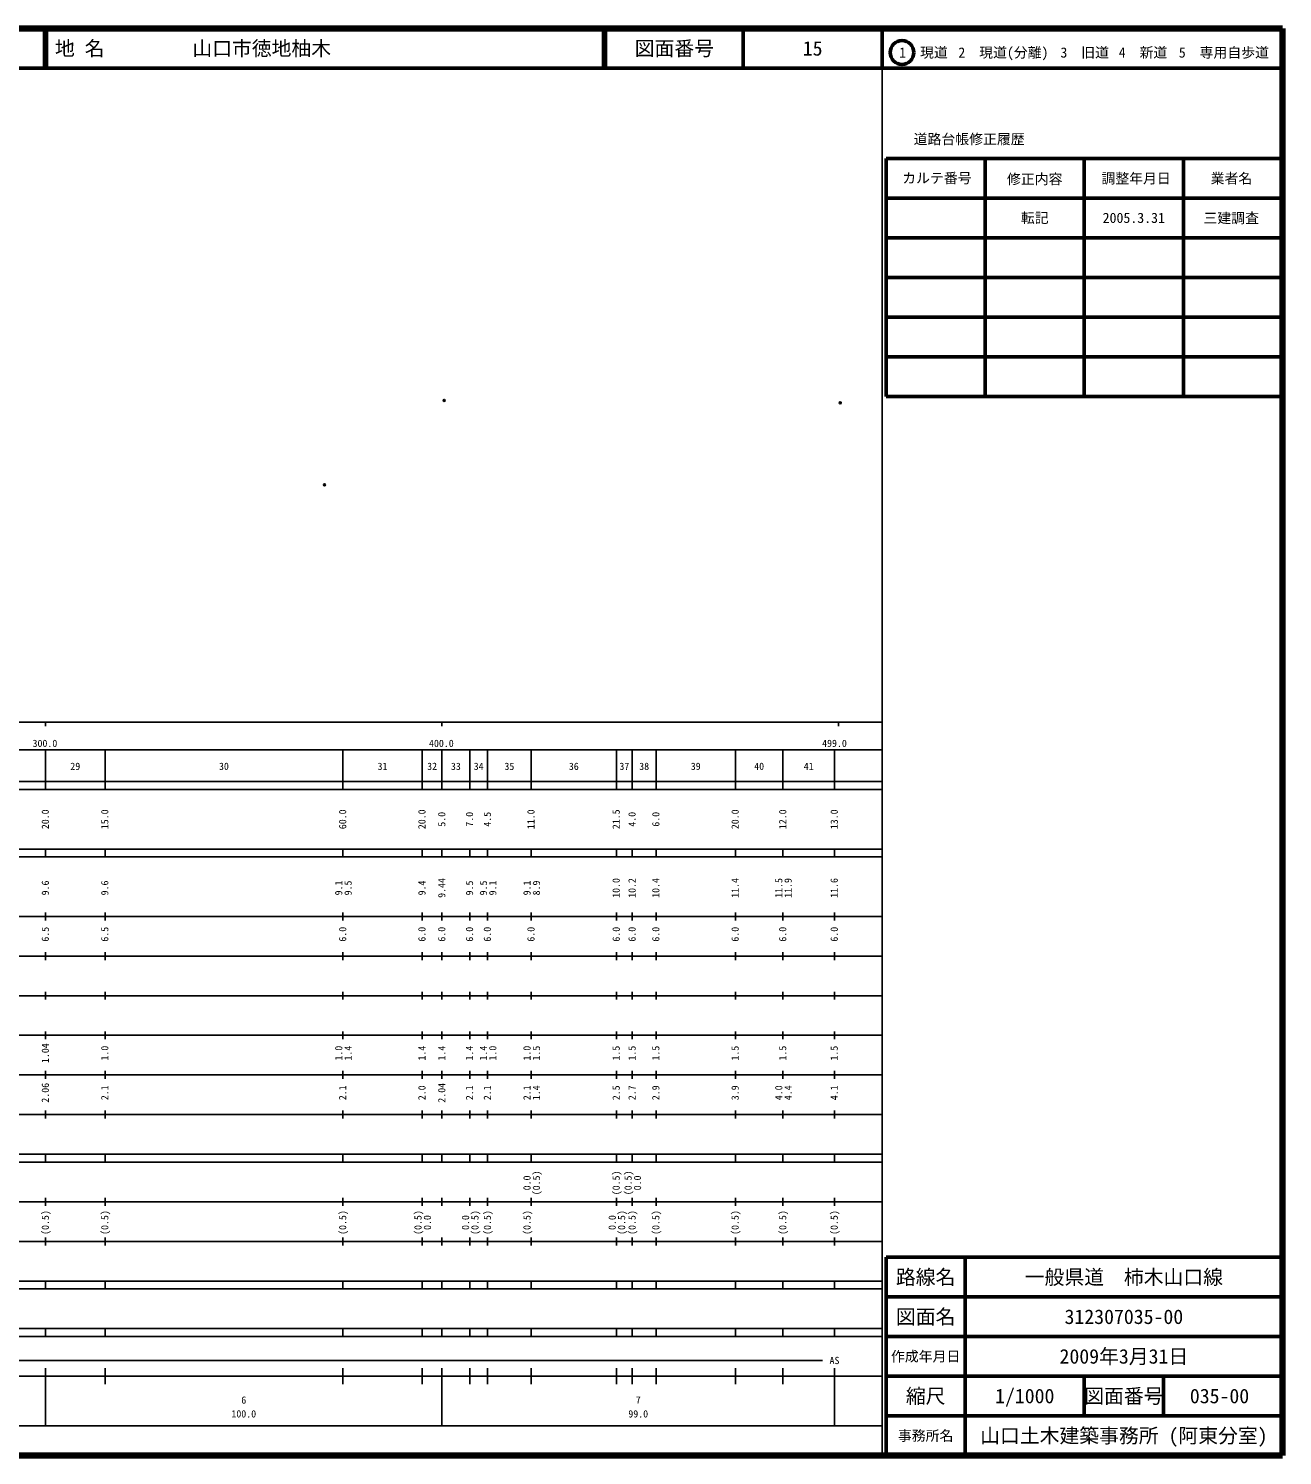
# Model space of a CAD drawing. Units: millimetres on the paper. Extents: x 40 to 680, y 20 to 380.
# Drawn here: x 363.7 to 680, y 20 to 380 of the extents above; entities that cross this region are included whole.
import ezdxf
from ezdxf.enums import TextEntityAlignment as Align

# ---------------------------------------------------------------- set-up
doc = ezdxf.new("R2010")
doc.units = ezdxf.units.MM
doc.header["$PDMODE"] = 32
doc.header["$PDSIZE"] = 0.5
doc.layers.add('M-OTRS', color=6, linetype='Continuous')
doc.layers.add('M-TTL-TXT', color=7, linetype='Continuous')
for name, color, linetype, lineweight in [('M-TTL', 2, 'Continuous', 140), ('M-TTL-BAND', 7, 'Continuous', 25), ('M-TTL-FRAM', 2, 'Continuous', 50), ('M-TTL-LINE', 7, 'Continuous', 50)]:
    doc.layers.add(name, color=color, linetype=linetype, lineweight=lineweight)
doc.styles.add('ＭＳ ゴシック', font='')
doc.styles.get('ＭＳ ゴシック').set_extended_font_data('MS Gothic')

msp = doc.modelspace()

# ---------------------------------------------------------------- linework, layer by layer
at = {"layer": 'M-OTRS'}
for p in [(468.581, 286.177), (568.472, 285.592), (438.36, 264.857)]:
    msp.add_point(p, dxfattribs=at)
at = {"layer": 'M-TTL'}
for p, q in [((680, 380), (40, 380)), ((680, 20), (680, 380)), ((40, 20), (680, 20))]:
    msp.add_line(p, q, dxfattribs=at)
at = {"layer": 'M-TTL-BAND'}
for p, q in [((579, 20), (579, 370)), ((40, 205), (579, 205)), ((368, 205), (368, 204)), ((468, 205), (468, 204)), ((568, 205), (568, 204)), ((68, 198), (579, 198)), ((368, 188), (368, 198)), ((383, 188), (383, 198)), ((443, 188), (443, 198)), ((463, 188), (463, 198)), ((468, 188), (468, 198)), ((475, 188), (475, 198)), ((479.5, 188), (479.5, 198)), ((490.5, 188), (490.5, 198)), ((512, 188), (512, 198)), ((516, 188), (516, 198)), ((522, 188), (522, 198)), ((542, 188), (542, 198)), ((554, 188), (554, 198)), ((567, 188), (567, 198)), ((40, 190), (579, 190)), ((40, 188), (579, 188)), ((40, 173), (579, 173)), ((368, 171), (368, 173)), ((383, 171), (383, 173)), ((443, 171), (443, 173)), ((463, 171), (463, 173)), ((468, 171), (468, 173)), ((475, 171), (475, 173)), ((479.5, 171), (479.5, 173)), ((490.5, 171), (490.5, 173)), ((512, 171), (512, 173)), ((516, 171), (516, 173)), ((522, 171), (522, 173)), ((542, 171), (542, 173)), ((554, 171), (554, 173)), ((567, 171), (567, 173)), ((40, 171), (579, 171)), ((40, 156), (579, 156)), ((368, 155), (368, 157)), ((383, 155), (383, 157)), ((443, 155), (443, 157)), ((463, 155), (463, 157)), ((468, 155), (468, 157)), ((475, 155), (475, 157)), ((479.5, 155), (479.5, 157)), ((490.5, 155), (490.5, 157)), ((512, 155), (512, 157)), ((516, 155), (516, 157)), ((522, 155), (522, 157)), ((542, 155), (542, 157)), ((554, 155), (554, 157)), ((567, 155), (567, 157)), ((46, 146), (579, 146)), ((368, 145), (368, 147)), ((383, 145), (383, 147)), ((443, 145), (443, 147)), ((463, 145), (463, 147)), ((468, 145), (468, 147)), ((475, 145), (475, 147)), ((479.5, 145), (479.5, 147)), ((490.5, 145), (490.5, 147)), ((512, 145), (512, 147)), ((516, 145), (516, 147)), ((522, 145), (522, 147)), ((542, 145), (542, 147)), ((554, 145), (554, 147)), ((567, 145), (567, 147)), ((368, 135), (368, 137)), ((383, 135), (383, 137)), ((443, 135), (443, 137)), ((463, 135), (463, 137)), ((468, 135), (468, 137)), ((475, 135), (475, 137)), ((479.5, 135), (479.5, 137)), ((490.5, 135), (490.5, 137)), ((512, 135), (512, 137)), ((516, 135), (516, 137)), ((522, 135), (522, 137)), ((542, 135), (542, 137)), ((554, 135), (554, 137)), ((567, 135), (567, 137)), ((52, 136), (579, 136)), ((46, 126), (579, 126)), ((368, 125), (368, 127)), ((383, 125), (383, 127)), ((443, 125), (443, 127)), ((463, 125), (463, 127)), ((468, 125), (468, 127)), ((475, 125), (475, 127)), ((479.5, 125), (479.5, 127)), ((490.5, 125), (490.5, 127)), ((512, 125), (512, 127)), ((516, 125), (516, 127)), ((522, 125), (522, 127)), ((542, 125), (542, 127)), ((554, 125), (554, 127)), ((567, 125), (567, 127)), ((52, 116), (579, 116)), ((368, 115), (368, 117)), ((383, 115), (383, 117)), ((443, 115), (443, 117)), ((463, 115), (463, 117)), ((468, 115), (468, 117)), ((475, 115), (475, 117)), ((479.5, 115), (479.5, 117)), ((490.5, 115), (490.5, 117)), ((512, 115), (512, 117)), ((516, 115), (516, 117)), ((522, 115), (522, 117)), ((542, 115), (542, 117)), ((554, 115), (554, 117)), ((567, 115), (567, 117)), ((46, 106), (579, 106)), ((368, 105), (368, 107)), ((383, 105), (383, 107)), ((443, 105), (443, 107)), ((463, 105), (463, 107)), ((468, 105), (468, 107)), ((475, 105), (475, 107)), ((479.5, 105), (479.5, 107)), ((490.5, 105), (490.5, 107)), ((512, 105), (512, 107)), ((516, 105), (516, 107)), ((522, 105), (522, 107)), ((542, 105), (542, 107)), ((554, 105), (554, 107)), ((567, 105), (567, 107)), ((40, 96), (579, 96)), ((40, 94), (579, 94)), ((368, 94), (368, 96)), ((383, 94), (383, 96)), ((443, 94), (443, 96)), ((463, 94), (463, 96)), ((468, 94), (468, 96)), ((475, 94), (475, 96)), ((479.5, 94), (479.5, 96)), ((490.5, 94), (490.5, 96)), ((512, 94), (512, 96)), ((516, 94), (516, 96)), ((522, 94), (522, 96)), ((542, 94), (542, 96)), ((554, 94), (554, 96)), ((567, 94), (567, 96)), ((49, 84), (579, 84)), ((368, 83), (368, 85)), ((383, 83), (383, 85)), ((443, 83), (443, 85)), ((463, 83), (463, 85)), ((468, 83), (468, 85)), ((475, 83), (475, 85)), ((479.5, 83), (479.5, 85)), ((490.5, 83), (490.5, 85)), ((512, 83), (512, 85)), ((516, 83), (516, 85)), ((522, 83), (522, 85)), ((542, 83), (542, 85)), ((554, 83), (554, 85)), ((567, 83), (567, 85)), ((40, 74), (579, 74)), ((368, 73), (368, 75)), ((383, 73), (383, 75)), ((443, 73), (443, 75)), ((463, 73), (463, 75)), ((468, 73), (468, 75)), ((475, 73), (475, 75)), ((479.5, 73), (479.5, 75)), ((490.5, 73), (490.5, 75)), ((512, 73), (512, 75)), ((516, 73), (516, 75)), ((522, 73), (522, 75)), ((542, 73), (542, 75)), ((554, 73), (554, 75)), ((567, 73), (567, 75)), ((40, 64), (579, 64)), ((40, 62), (579, 62)), ((368, 62), (368, 64)), ((383, 62), (383, 64)), ((443, 62), (443, 64)), ((463, 62), (463, 64)), ((468, 62), (468, 64)), ((475, 62), (475, 64)), ((479.5, 62), (479.5, 64)), ((490.5, 62), (490.5, 64)), ((512, 62), (512, 64)), ((516, 62), (516, 64)), ((522, 62), (522, 64)), ((542, 62), (542, 64)), ((554, 62), (554, 64)), ((567, 62), (567, 64)), ((40, 52), (579, 52)), ((368, 50), (368, 52)), ((383, 50), (383, 52)), ((443, 50), (443, 52)), ((463, 50), (463, 52)), ((468, 50), (468, 52)), ((475, 50), (475, 52)), ((479.5, 50), (479.5, 52)), ((490.5, 50), (490.5, 52)), ((512, 50), (512, 52)), ((516, 50), (516, 52)), ((522, 50), (522, 52)), ((542, 50), (542, 52)), ((554, 50), (554, 52)), ((567, 50), (567, 52)), ((40, 50), (579, 50)), ((71, 44), (564, 44)), ((40, 40), (579, 40)), ((368, 27.5), (368, 42)), ((383, 38), (383, 42)), ((443, 38), (443, 42)), ((463, 38), (463, 42)), ((468, 27.5), (468, 42)), ((475, 38), (475, 42)), ((479.5, 38), (479.5, 42)), ((490.5, 38), (490.5, 42)), ((512, 38), (512, 42)), ((516, 38), (516, 42)), ((522, 38), (522, 42)), ((542, 38), (542, 42)), ((554, 38), (554, 42)), ((567, 27.5), (567, 42)), ((68, 27.5), (579, 27.5))]:
    msp.add_line(p, q, dxfattribs=at)
at = {"layer": 'M-TTL-FRAM'}
for p, q in [((580, 347.197), (580, 287.197)), ((580, 347.197), (680, 347.197)), ((580, 287.197), (680, 287.197)), ((680, 70), (580, 70)), ((580, 70), (580, 20))]:
    msp.add_line(p, q, dxfattribs=at)
at = {"layer": 'M-TTL-LINE'}
for p, q in [((367.75, 380), (367.75, 370)), ((368.25, 380), (368.25, 370)), ((508.747, 380), (508.747, 370)), ((509.247, 380), (509.247, 370)), ((543.997, 380), (543.997, 370)), ((579, 380), (579, 370)), ((40, 370), (680, 370)), ((605, 347.197), (605, 287.197)), ((630, 347.197), (630, 287.197)), ((655, 347.197), (655, 287.197)), ((580, 337.197), (680, 337.197)), ((580, 327.197), (680, 327.197)), ((580, 317.197), (680, 317.197)), ((580, 307.197), (680, 307.197)), ((580, 297.197), (680, 297.197)), ((600, 70), (600, 20)), ((680, 60), (580, 60)), ((680, 50), (580, 50)), ((680, 40), (580, 40)), ((630, 40), (630, 30)), ((650, 40), (650, 30)), ((680, 30), (580, 30))]:
    msp.add_line(p, q, dxfattribs=at)
msp.add_circle((584.031, 373.958), 3, dxfattribs=at)

# ---------------------------------------------------------------- texts
at = {"layer": 'M-TTL-BAND', "style": 'ＭＳ ゴシック'}
for s, p in [('300.0', (367.844, 198.195)), ('400.0', (467.844, 198.195)), ('499.0', (567, 198.195)), ('29', (375.5, 192.405)), ('30', (413, 192.405)), ('31', (453, 192.405)), ('32', (465.5, 192.405)), ('33', (471.5, 192.405)), ('34', (477.25, 192.405)), ('35', (485, 192.405)), ('36', (501.25, 192.405)), ('37', (514, 192.405)), ('38', (519, 192.405)), ('39', (532, 192.405)), ('40', (548, 192.405)), ('41', (560.5, 192.405)), ('AS', (567, 42.5)), ('6', (418, 32.523)), ('7', (517.5, 32.523)), ('100.0', (418, 29.033)), ('99.0', (517.5, 29.033))]:
    msp.add_text(s, height=1.833, dxfattribs=at).set_placement(p, align=Align.BOTTOM_CENTER)
for s, p in [('20.0', (369.394, 180.5)), ('15.0', (384.394, 180.5)), ('60.0', (444.394, 180.5)), ('20.0', (464.394, 180.5)), ('5.0', (469.394, 180.5)), ('7.0', (476.394, 180.5)), ('4.5', (480.894, 180.5)), ('11.0', (491.894, 180.5)), ('21.5', (513.394, 180.5)), ('4.0', (517.394, 180.5)), ('6.0', (523.394, 180.5)), ('20.0', (543.394, 180.5)), ('12.0', (555.394, 180.5)), ('13.0', (568.394, 180.5)), ('9.6', (369.394, 163.174)), ('9.6', (384.394, 163.174)), ('9.1', (443.394, 163.174)), ('9.5', (445.764, 163.174)), ('9.4', (464.394, 163.174)), ('9.44', (469.394, 163.174)), ('9.5', (476.394, 163.174)), ('9.5', (479.894, 163.174)), ('9.1', (482.264, 163.174)), ('9.1', (490.894, 163.174)), ('8.9', (493.264, 163.174)), ('10.0', (513.394, 163.174)), ('10.2', (517.394, 163.174)), ('10.4', (523.394, 163.174)), ('11.4', (543.394, 163.174)), ('11.5', (554.394, 163.174)), ('11.9', (556.764, 163.174)), ('11.6', (568.394, 163.174)), ('6.5', (369.394, 151.5)), ('6.5', (384.394, 151.5)), ('6.0', (444.394, 151.5)), ('6.0', (464.394, 151.5)), ('6.0', (469.394, 151.5)), ('6.0', (476.394, 151.5)), ('6.0', (480.894, 151.5)), ('6.0', (491.894, 151.5)), ('6.0', (513.394, 151.5)), ('6.0', (517.394, 151.5)), ('6.0', (523.394, 151.5)), ('6.0', (543.394, 151.5)), ('6.0', (555.394, 151.5)), ('6.0', (568.394, 151.5)), ('1.04', (369.394, 121.5)), ('1.0', (384.394, 121.5)), ('1.0', (443.394, 121.5)), ('1.4', (445.764, 121.5)), ('1.4', (464.394, 121.5)), ('1.4', (469.394, 121.5)), ('1.4', (476.394, 121.5)), ('1.4', (479.894, 121.5)), ('1.0', (482.264, 121.5)), ('1.0', (490.894, 121.5)), ('1.5', (493.264, 121.5)), ('1.5', (513.394, 121.5)), ('1.5', (517.394, 121.5)), ('1.5', (523.394, 121.5)), ('1.5', (543.394, 121.5)), ('1.5', (555.394, 121.5)), ('1.5', (568.394, 121.5)), ('2.06', (369.394, 111.5)), ('2.1', (384.394, 111.5)), ('2.1', (444.394, 111.5)), ('2.0', (464.394, 111.5)), ('2.04', (469.394, 111.5)), ('2.1', (476.394, 111.5)), ('2.1', (480.894, 111.5)), ('2.1', (490.894, 111.5)), ('1.4', (493.264, 111.5)), ('2.5', (513.394, 111.5)), ('2.7', (517.394, 111.5)), ('2.9', (523.394, 111.5)), ('3.9', (543.394, 111.5)), ('4.0', (554.394, 111.5)), ('4.4', (556.764, 111.5)), ('4.1', (568.394, 111.5)), ('0.0', (490.894, 88.764)), ('(0.5)', (493.264, 88.764)), ('(0.5)', (513.394, 88.764)), ('(0.5)', (516.394, 88.764)), ('0.0', (518.764, 88.764)), ('(0.5)', (369.394, 78.764)), ('(0.5)', (384.394, 78.764)), ('(0.5)', (444.394, 78.764)), ('(0.5)', (463.394, 78.764)), ('0.0', (465.764, 78.764)), ('0.0', (475.394, 78.764)), ('(0.5)', (477.764, 78.764)), ('(0.5)', (480.894, 78.764)), ('(0.5)', (490.894, 78.764)), ('0.0', (512.394, 78.764)), ('(0.5)', (514.764, 78.764)), ('(0.5)', (517.394, 78.764)), ('(0.5)', (523.394, 78.764)), ('(0.5)', (543.394, 78.764)), ('(0.5)', (555.394, 78.764)), ('(0.5)', (568.394, 78.764))]:
    msp.add_text(s, height=1.833, rotation=90, dxfattribs=at).set_placement(p, align=Align.BOTTOM_CENTER)
at = {"layer": 'M-TTL-TXT', "style": 'ＭＳ ゴシック'}
for s, p in [('地 名', (370.38, 375)), ('山口市徳地柚木', (405.024, 375))]:
    msp.add_text(s, height=3.666, dxfattribs=at).set_placement(p, align=Align.MIDDLE_LEFT)
for s, height, p in [('図面番号', 3.666, (526.622, 375)), ('15', 3.666, (561.497, 375)), ('1\u3000現道', 2.566, (589.448, 373.958)), ('2\u3000現道(分離)', 2.566, (609.619, 373.958)), ('3\u3000旧道', 2.566, (630.121, 373.958)), ('4\u3000新道', 2.566, (644.824, 373.958)), ('5\u3000専用自歩道', 2.566, (665.228, 373.958)), ('道路台帳修正履歴', 2.566, (600.968, 352.113)), ('カルテ番号', 2.566, (592.839, 342.277)), ('修正内容', 2.566, (617.509, 342.023)), ('調整年月日', 2.566, (643.089, 342.197)), ('業者名', 2.566, (667.134, 342.197)), ('転記', 2.566, (617.5, 332.245)), ('2005.3.31', 2.566, (642.5, 332.245)), ('三建調査', 2.566, (667.077, 332.189)), ('路線名', 3.666, (590, 65)), ('路線名', 3.666, (590, 65)), ('一般県道\u3000柿木山口線', 3.666, (640, 65)), ('図面名', 3.666, (590, 55)), ('図面名', 3.666, (590, 55)), ('312307035-00', 3.666, (640, 55)), ('2009年3月31日', 3.666, (640, 45)), ('作成年月日', 2.566, (590, 45)), ('作成年月日', 2.566, (590, 45)), ('縮尺', 3.666, (590, 35)), ('縮尺', 3.666, (590, 35)), ('1/1000', 3.666, (615, 35)), ('図面番号', 3.666, (640, 35)), ('図面番号', 3.666, (640, 35)), ('035-00', 3.666, (664.125, 35)), ('事務所名', 2.566, (590, 25)), ('事務所名', 2.566, (590, 25)), ('山口土木建築事務所 (阿東分室)', 3.666, (640, 25))]:
    msp.add_text(s, height=height, dxfattribs=at).set_placement(p, align=Align.MIDDLE_CENTER)

doc.saveas('drawing.dxf')
